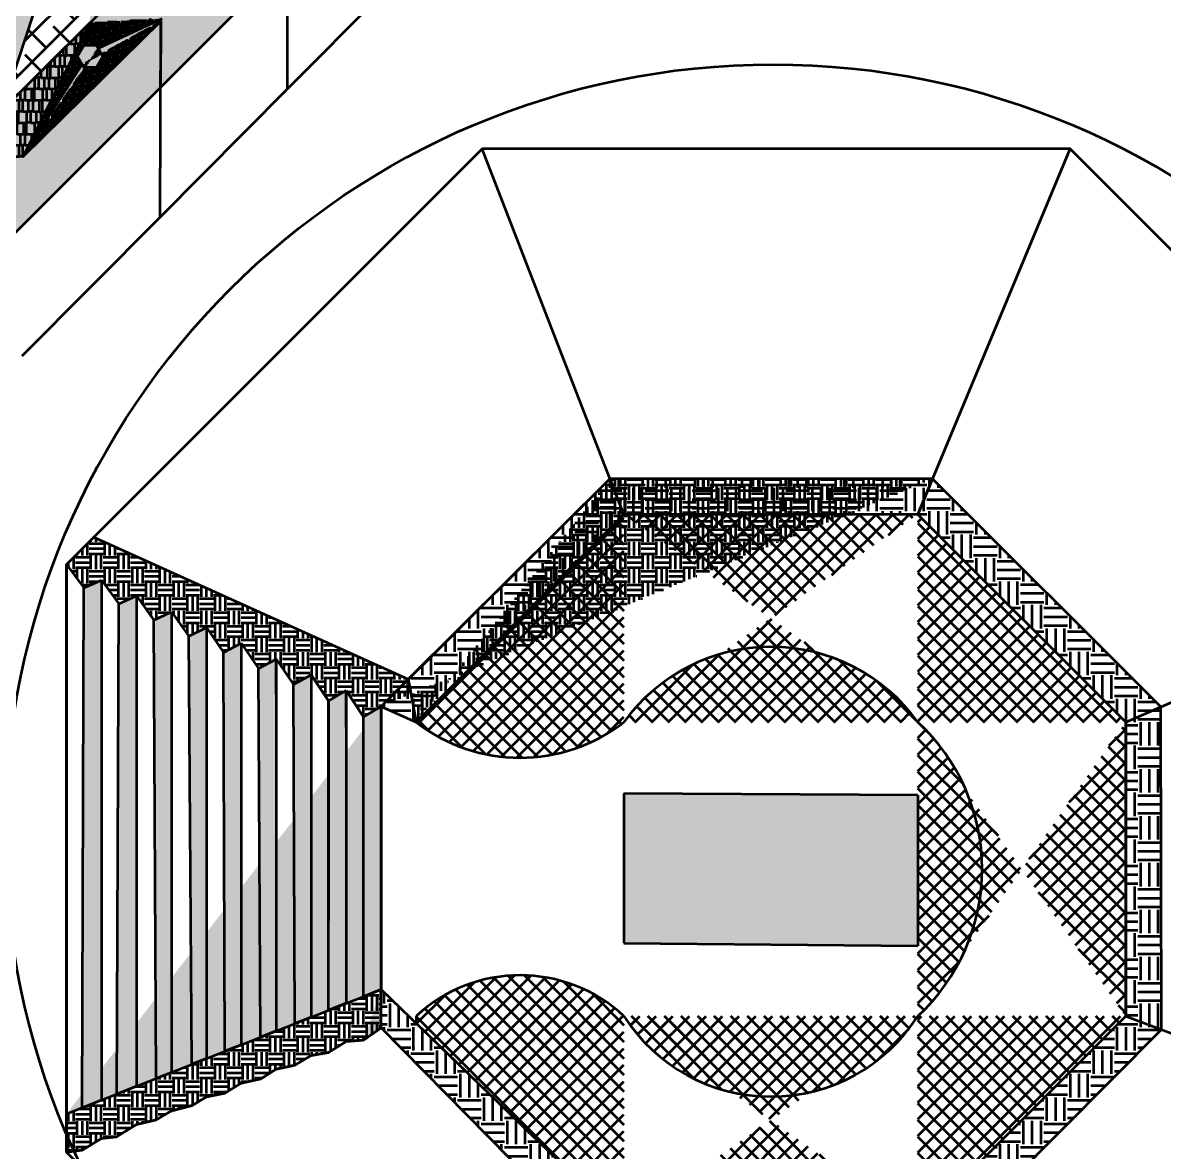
# Model space of a CAD drawing. Header units: metres. Extents: x -621399 to 40000, y -108608 to 546365.
# Drawn here: x -209248 to -104185, y 32232 to 136217 of the extents above; entities that cross this region are included whole.
import ezdxf

# ---------------------------------------------------------------- set-up
doc = ezdxf.new("R2010")
doc.units = ezdxf.units.M
doc.layers.get('0').update_dxf_attribs({"lineweight": 53})
pattern_1 = [(0, (-149795.1309750834, 201628.908200252), (0, 6.985), [5.08, -1.905]), (90, (-149795.1309750834, 201628.908200252), (-6.985, 4.277078946022131e-16), [5.08, -1.905])]
pattern_2 = [(0, (-149795.1309750834, 201628.908200252), (2202.18, 1036.32), [518.16, -431.8, 604.52, -259.08, 777.24, -345.44]), (0, (-149276.9709750834, 201672.088200252), (2202.18, 1036.32), [431.8, -1640.84, 345.44, -518.16]), (0, (-148240.6509750834, 201564.138200252), (2202.18, 1036.32), [259.08, -2677.16]), (90, (-149795.1309750834, 201628.908200252), (-734.06, 1036.32), [993.1400000000001, -3152.14]), (90, (-149276.9709750834, 201628.908200252), (-734.06, 1036.32), [971.55, -3173.73]), (90, (-148845.1709750835, 201628.908200252), (-734.06, 1036.32), [906.78, -3238.5]), (90, (-148240.6509750834, 201564.138200252), (-734.06, 1036.32), [993.1400000000001, -3152.14]), (90, (-147981.5709750835, 201564.138200252), (-734.06, 1036.32), [993.1400000000001, -3152.14]), (90, (-147204.3309750835, 201628.908200252), (-734.06, 1036.32), [949.9599999999999, -3195.32])]
pattern_3 = [(0, (-149795.1309750834, 201628.908200252), (1270, 1270), [1270, -1270]), (0, (-149795.1309750834, 202105.158200252), (1270, 1270), [1270, -1270]), (0, (-149795.1309750834, 202581.408200252), (1270, 1270), [1270, -1270]), (90, (-149636.3809750834, 202740.158200252), (-1270, 1270), [1270, -1270]), (90, (-149160.1309750834, 202740.158200252), (-1270, 1270), [1270, -1270]), (90, (-148683.8809750834, 202740.158200252), (-1270, 1270), [1270, -1270])]
pattern_4 = [(0, (-149795.1309750834, 201628.908200252), (2159, 2159), [2159, -2159]), (0, (-149795.1309750834, 202438.533200252), (2159, 2159), [2159, -2159]), (0, (-149795.1309750834, 203248.158200252), (2159, 2159), [2159, -2159]), (90, (-149525.2559750834, 203518.033200252), (-2159, 2159), [2159, -2159]), (90, (-148715.6309750834, 203518.033200252), (-2159, 2159), [2159, -2159]), (90, (-147906.0059750834, 203518.033200252), (-2159, 2159), [2159, -2159])]
pattern_5 = [(45, (-149795.1309750834, 201628.908200252), (-763.321770290878, 763.321770290878), []), (135, (-149795.1309750834, 201628.908200252), (-763.321770290878, -763.3217702908779), [])]

msp = doc.modelspace()

# ---------------------------------------------------------------- hatches: boundary and pattern name
at = {"true_color": 0xcd2027}
h = msp.add_hatch(dxfattribs=at)
h.set_pattern_fill('ESCHER', color=242, scale=16)
h.set_pattern_definition([(59.99999999999999, (-149795.1309750834, 201628.908200252), (-487.6799998094787, -1.099974440421647e-07), [447.04, -40.64]), (180, (-149795.1309750834, 201628.908200252), (243.8399999999999, -422.3432686976001), [447.04, -40.64]), (300.0000000000001, (-149795.1309750834, 201628.908200252), (487.6799998094787, -1.099974440421647e-07), [447.04, -40.64]), (59.99999999999999, (-149754.4909750834, 201628.908200252), (-487.6799998094787, -1.099974440421647e-07), [81.28, -406.4]), (300.0000000000001, (-149754.4909750834, 201628.908200252), (487.6799998094787, -1.099974440421647e-07), [81.28, -406.4]), (59.99999999999999, (-149815.4509750835, 201664.103472508), (-487.6799998094787, -1.099974440421647e-07), [81.28, -406.4]), (180, (-149815.4509750835, 201664.103472508), (243.8399999999999, -422.3432686976001), [81.28, -406.4]), (300.0000000000001, (-149815.4509750835, 201593.7129279959), (487.6799998094787, -1.099974440421647e-07), [81.28, -406.4]), (180, (-149815.4509750835, 201593.7129279959), (243.8399999999999, -422.3432686976001), [81.28, -406.4]), (59.99999999999999, (-149957.6909750834, 201628.908200252), (-487.6799998094787, -1.099974440421647e-07), [81.28, -406.4]), (300.0000000000001, (-149957.6909750834, 201628.908200252), (487.6799998094787, -1.099974440421647e-07), [81.28, -406.4]), (59.99999999999999, (-149713.8509750834, 201488.1271108215), (-487.6799998094787, -1.099974440421647e-07), [81.28, -406.4]), (180, (-149713.8509750834, 201488.1271108215), (243.8399999999999, -422.3432686976001), [81.28, -406.4]), (300.0000000000001, (-149713.8509750834, 201769.6892896824), (487.6799998094787, -1.099974440421647e-07), [81.28, -406.4]), (180, (-149713.8509750834, 201769.6892896824), (243.8399999999999, -422.3432686976001), [81.28, -406.4]), (0, (-149713.8509750834, 201699.2987451704), (-243.84, 422.3432686976), [284.48, -203.2]), (0, (-149713.8509750834, 201558.5176553336), (-243.84, 422.3432686976), [284.48, -203.2]), (120, (-149774.8109750834, 201734.4940174264), (-487.6799998094787, 1.099976145724213e-07), [284.48, -203.2]), (120, (-149896.7309750835, 201664.103472508), (-487.6799998094787, 1.099976145724213e-07), [284.48, -203.2]), (240, (-149896.7309750835, 201593.7129279959), (243.8399998094785, -422.3432688075977), [284.48, -203.2]), (240, (-149774.8109750834, 201523.3223830776), (243.8399998094785, -422.3432688075977), [284.48, -203.2])])
edge = h.paths.add_edge_path()
edge.add_arc((-289984.5920366148, 111868.1194779214), 35355.33905957503, 135.000000000268, 314.9999999981158)
edge.add_arc((-280840.4578153, 146012.2537069368), 35590.17544303458, 127.7915338788879, 195.2180326389369)
edge.add_line((-277657.9852758345, 199145.4455596031), (-202682.6256154232, 274170.0859016647))
edge.add_line((-277657.9852758345, 199145.4455596031), (-290182.6256148047, 186612.5728784858))
edge.add_line((-302649.7718288929, 174137.2321126615), (-277657.9852758345, 199145.4455596031))
edge.add_arc((-179056.4000095669, 222796.3115058554), 56546.11597669932, 335.3028265882657, 474.6971734066958)
edge.add_arc((-252682.6256071787, 111670.0859010466), 27950.84971330913, 243.4349488187652, 333.4349488112072)
edge.add_line((-140182.6256148047, 186670.0858967183), (-227682.6256145987, 99170.0858983671))
edge.add_line((-227682.6256145985, 99170.08589836727), (-127682.6256158352, 199170.0858954816))
edge.add_line((-390182.6256148046, 111670.0858985734), (-390012.0672068622, 211795.8156342785))
edge.add_line((-290182.6256148047, 211670.0858985733), (-390182.6256148047, 111670.0858985733))
h = msp.add_hatch(dxfattribs=at)
h.set_pattern_fill('AR-PARQ1', color=242, scale=16)
h.set_pattern_definition([(90, (-149795.1309750834, 201628.908200252), (-4876.8, 4876.8), [4876.8, -4876.8]), (90, (-148982.3309750835, 201628.908200252), (-4876.8, 4876.8), [4876.8, -4876.8]), (90, (-148169.5309750834, 201628.908200252), (-4876.8, 4876.8), [4876.8, -4876.8]), (90, (-147356.7309750835, 201628.908200252), (-4876.8, 4876.8), [4876.8, -4876.8]), (90, (-146543.9309750834, 201628.908200252), (-4876.8, 4876.8), [4876.8, -4876.8]), (90, (-145731.1309750834, 201628.908200252), (-4876.8, 4876.8), [4876.8, -4876.8]), (90, (-144918.3309750835, 201628.908200252), (-4876.8, 4876.8), [4876.8, -4876.8]), (0, (-149795.1309750834, 206505.7082002519), (4876.8, -4876.8), [4876.8, -4876.8]), (0, (-149795.1309750834, 207318.508200252), (4876.8, -4876.8), [4876.8, -4876.8]), (0, (-149795.1309750834, 208131.308200252), (4876.8, -4876.8), [4876.8, -4876.8]), (0, (-149795.1309750834, 208944.108200252), (4876.8, -4876.8), [4876.8, -4876.8]), (0, (-149795.1309750834, 209756.908200252), (4876.8, -4876.8), [4876.8, -4876.8]), (0, (-149795.1309750834, 210569.7082002519), (4876.8, -4876.8), [4876.8, -4876.8]), (0, (-149795.1309750834, 211382.508200252), (4876.8, -4876.8), [4876.8, -4876.8])])
edge = h.paths.add_edge_path()
edge.add_arc((-281757.1021736864, 120062.8266699576), 35462.04927524568, 131.0666680775757, 319.9054403995145)
edge.add_arc((-292022.1145643913, 153864.266298041), 14823.25911569413, 107.6060844122581, 208.4645223084819)
edge.add_line((-290182.6256148047, 174305.4265569668), (-208934.6796542037, 255413.9237877969))
edge.add_line((-290182.6256148046, 174305.4265569668), (-296505.7222214267, 167993.1825051951))
edge.add_arc((-175706.6794760887, 227205.0142054898), 45669.5751719771, 321.064092483051, 476.9712782695684)
edge.add_line((-208934.6796542037, 255413.9237877969), (-196419.831740175, 267907.2920247181))
at = {"true_color": 0x991b1e}
h = msp.add_hatch(dxfattribs=at)
h.set_pattern_fill('ANSI38', color=244)
h.set_pattern_definition([(45, (-149795.1309750834, 201628.908200252), (-2.245064030267288, 2.245064030267288), []), (135, (-149795.1309750834, 201628.908200252), (-6.735192090801864, 2.245064030267289), [7.9375, -4.7625])])
edge = h.paths.add_edge_path()
edge.add_line((-227785.3374012882, 124067.3741121937), (-227682.6256133619, 149170.0858971305))
edge.add_line((-227732.5821130437, 136960.7412969221), (-140182.6256148047, 223844.1280807777))
edge.add_line((-227783.0625480755, 124623.3471480679), (-227734.6828471656, 111788.7342988996))
edge.add_line((-227734.6828471656, 111788.7342988996), (-140182.6256148047, 198503.939423359))
edge.add_line((-203049.8852031656, 136237.5863170112), (-203064.2271591067, 161441.2814423356))
at = {"true_color": 0xf4ee51}
h = msp.add_hatch(dxfattribs=at)
h.set_pattern_fill('ANGLE', color=41)
h.set_pattern_definition(pattern_1)
h.paths.add_polyline_path([(-215156.6935374938, 144933.9260346951), (-222800.74371326, 139380.1984957941), (-219880.9763578269, 130394.0785735961), (-210432.4107171607, 130394.0785735961), (-207512.6433617276, 139380.1984957941)])
h.paths.add_polyline_path([(-195627.3236785439, 146640.5507347989), (-194885.9650742689, 149211.6796517764), (-195970.7412458455, 151657.814796332), (-198374.0733666488, 152834.3823485642), (-200971.4156272936, 152190.8532746918), (-202547.4427177804, 150028.3419804086), (-202364.7140468803, 147358.7115339458), (-200508.7303905105, 145431.1116908407), (-197847.9271284471, 145147.4878405682)])
h.paths.add_polyline_path([(-190722.5546379502, 169343.3041139338), (-198366.6048137164, 163789.5765750328), (-195446.8374582833, 154803.4566528347), (-185998.2718176171, 154803.4566528347), (-183078.5044621841, 163789.5765750328)])
h.paths.add_polyline_path([(-207027.4551847093, 147167.399163303), (-206313.9605499269, 149590.3532021178), (-207763.4456695777, 151658.8729037361), (-210284.4186844565, 151815.3207427271), (-211978.5354958817, 149941.8883053762), (-211570.0915911651, 147449.308428066), (-209366.6535612955, 146214.5445977744)])
edge = h.paths.add_edge_path()
edge.add_arc((-182541.452631551, 175449.6799204818), 4492.2207, 0, 360)
h.paths.add_polyline_path([(-168296.4425133753, 191672.7270659385), (-175940.4926891415, 186118.9995270376), (-173020.7253337084, 177132.8796048395), (-163572.1596930422, 177132.8796048395), (-160652.3923376091, 186118.9995270376)])
edge = h.paths.add_edge_path()
edge.add_arc((-154470.8173118064, 190823.0468592645), 3000, 0, 360)
h.paths.add_polyline_path([(-149795.1309750834, 209666.338200252), (-157439.1811508496, 204112.610661351), (-154519.4137954165, 195126.4907391529), (-145070.8481547504, 195126.4907391529), (-142151.0807993173, 204112.610661351)])
edge = h.paths.add_edge_path()
edge.add_arc((-144990.1497894656, 212733.5796214385), 3000, 0, 360)
h.paths.add_polyline_path([(-221747.2476983359, 120338.8977249963), (-217599.3760180328, 124056.8915528521), (-221317.3698458885, 128204.7632331552), (-225465.2415261917, 124486.7694052995)])
edge = h.paths.add_edge_path()
edge.add_arc((-237262.943048593, 104721.6463400402), 1000, 0, 360)
edge = h.paths.add_edge_path()
edge.add_arc((-239689.0406762742, 102030.1295792507), 1000, 0, 360)
edge = h.paths.add_edge_path()
edge.add_arc((-244046.6245087153, 103078.4781900928), 1000, 0, 360)
edge = h.paths.add_edge_path()
edge.add_arc((-242421.3380225521, 107712.9516545276), 1000, 0, 360)
edge = h.paths.add_edge_path()
edge.add_arc((-237362.2636063174, 108849.7238900862), 1000, 0, 360)
edge = h.paths.add_edge_path()
edge.add_arc((-239224.9155008282, 110712.3757845968), 1000, 0, 360)
edge = h.paths.add_edge_path()
edge.add_arc((-240953.6019219349, 106144.3631779043), 500, 0, 360)
edge = h.paths.add_edge_path()
edge.add_arc((-235375.5094417802, 108574.2836098344), 500, 0, 360)
edge = h.paths.add_edge_path()
edge.add_arc((-237471.0575423747, 113371.5451052429), 1000, 0, 360)
h = msp.add_hatch()
h.set_pattern_fill('ANGLE', color=4)
h.set_pattern_definition([(0, (-390182.6256148047, 11670.08589857328), (0, 6.985), [5.08, -1.905]), (90, (-390182.6256148047, 11670.08589857328), (-6.985, 4.277078946022131e-16), [5.08, -1.905])])
edge = h.paths.add_edge_path()
edge.add_line((-140182.6256152683, 211670.0858984187), (-127682.6256149262, 199170.0858974583))
edge.add_line((-227785.3374012887, 124067.3741120894), (-165182.625623255, 186670.0858897108))
edge.add_line((-165182.6256231594, 186670.0858904394), (-140182.6256152683, 211670.0858984187))
edge.add_line((-227682.6256145985, 99170.08589836727), (-127682.6256158352, 199170.0858954816))
at = {"true_color": 0xcd2027}
h = msp.add_hatch(color=242, dxfattribs=at)
h.dxf.hatch_style = 1
h.paths.add_polyline_path([(-216044.629421732, 121815.4423170524), (-216621.9796909217, 120815.4423170524), (-216044.629421732, 119815.4423170524), (-214889.9288833528, 119815.4423170524), (-214312.5786141632, 120815.4423170524), (-214889.9288833528, 121815.4423170524)])
h.paths.add_polyline_path([(-203625.4696026784, 134134.352619438), (-204202.819871868, 133134.352619438), (-203625.4696026784, 132134.352619438), (-202470.7690642991, 132134.352619438), (-201893.4187951095, 133134.352619438), (-202470.7690642991, 134134.352619438)])
h.paths.add_polyline_path([(-190937.0476473877, 146723.8244735945), (-191514.3979165773, 145723.8244735945), (-190937.0476473877, 144723.8244735945), (-189782.3471090085, 144723.8244735945), (-189204.9968398188, 145723.8244735945), (-189782.3471090085, 146723.8244735945)])
h.paths.add_polyline_path([(-179938.9755317405, 157416.1031957949), (-180438.9755317405, 156550.0777920105), (-179938.9755317405, 155684.052388226), (-178938.9755317405, 155684.052388226), (-178438.9755317405, 156550.0777920105), (-178938.9755317405, 157416.1031957949)])
h.paths.add_polyline_path([(-169070.9009301468, 168152.5669682173), (-169570.9009301468, 167286.5415644328), (-169070.9009301468, 166420.5161606484), (-168070.9009301468, 166420.5161606484), (-167570.9009301468, 167286.5415644328), (-168070.9009301468, 168152.5669682173)])
h.paths.add_polyline_path([(-159892.9491277233, 177219.3750868613), (-160392.9491277233, 176353.3496830769), (-159892.9491277233, 175487.3242792925), (-158892.9491277233, 175487.3242792925), (-158392.9491277233, 176353.3496830769), (-158892.9491277233, 177219.3750868613)])
h.paths.add_polyline_path([(-150170.8907732157, 186823.7007050569), (-150670.8907732157, 185957.6753012725), (-150170.8907732157, 185091.649897488), (-149170.8907732157, 185091.649897488), (-148670.8907732157, 185957.6753012725), (-149170.8907732157, 186823.7007050569)])
h.paths.add_polyline_path([(-140682.6256148047, 196197.0643293257), (-141182.6256148047, 195331.0389255412), (-140682.6256148047, 194465.0135217568), (-139682.6256148047, 194465.0135217568), (-139182.6256148047, 195331.0389255412), (-139682.6256148047, 196197.0643293257)])
edge = h.paths.add_edge_path()
edge.add_line((-154517.4547240382, 178362.4583659471), (-150307.687982802, 185328.5896148252))
at = {"true_color": 0xadddf7}
h = msp.add_hatch(dxfattribs=at)
h.set_pattern_fill('ANSI38', color=141, scale=580)
h.set_pattern_definition([(45, (-149795.1309750834, 201628.908200252), (-1302.137137555027, 1302.137137555027), []), (135, (-149795.1309750834, 201628.908200252), (-3906.411412665081, 1302.137137555027), [4603.75, -2762.25])])
h.paths.add_polyline_path([(-215156.6935374938, 144933.9260346951), (-222800.74371326, 139380.1984957941), (-219880.9763578269, 130394.0785735961), (-210432.4107171607, 130394.0785735961), (-207512.6433617276, 139380.1984957941)], flags=16)
h.paths.add_polyline_path([(-221747.2476983359, 120338.8977249963), (-217599.3760180328, 124056.8915528521), (-221317.3698458885, 128204.7632331552), (-225465.2415261917, 124486.7694052995)], flags=16)
h.paths.add_polyline_path([(-207027.4551847093, 147167.399163303), (-206313.9605499269, 149590.3532021178), (-207763.4456695777, 151658.8729037361), (-210284.4186844565, 151815.3207427271), (-211978.5354958817, 149941.8883053762), (-211570.0915911651, 147449.308428066), (-209366.6535612955, 146214.5445977744)], flags=16)
h.paths.add_polyline_path([(-227732.5821130437, 136960.7412969221), (-203064.2271591067, 161441.2814423356), (-203049.8852031656, 136237.5863170112), (-227734.6828471656, 111788.7342988994)])
h = msp.add_hatch()
h.set_pattern_fill('HOUND', color=8, scale=63)
h.set_pattern_definition([(0, (-149795.1309750834, 201628.908200252), (400.05, 100.0125), [1600.2, -800.0999999999999]), (90, (-149795.1309750834, 201628.908200252), (-100.0125, -400.05), [1600.2, -800.0999999999999])])
h.paths.add_polyline_path([(-203625.4696026784, 134134.352619438), (-204202.819871868, 133134.352619438), (-203625.4696026784, 132134.352619438), (-202470.7690642991, 132134.352619438), (-201893.4187951095, 133134.352619438), (-202470.7690642991, 134134.352619438)], flags=17)
edge = h.paths.add_edge_path()
edge.add_line((-196451.0107196411, 136583.0342724791), (-203049.8852031656, 136237.5863170112))
edge.add_line((-203049.8852031656, 136237.5863170112), (-209247.868123674, 123870.438519238))
edge.add_line((-196451.0107196411, 136583.0342724791), (-202313.9729542464, 133862.7737903976))
edge.add_line((-209247.8681236739, 123870.4385192379), (-203782.3394809244, 132406.0592187373))
edge.add_line((-196554.5771573205, 136375.1406000612), (-209247.8681236738, 123870.4385192381))
at = {"true_color": 0xcd2027}
h = msp.add_hatch(dxfattribs=at)
h.set_pattern_fill('AR-RSHKE', color=242, scale=3.4)
h.set_pattern_definition(pattern_2)
edge = h.paths.add_edge_path()
edge.add_line((-221511.1689975386, 111687.8860622043), (-227734.6828471657, 111788.7342989178))
edge.add_line((-203049.8852031656, 136237.5863170112), (-227734.6828471656, 111788.7342988994))
edge.add_line((-215475.0406995395, 123931.1946498018), (-221511.1689975386, 111687.8860622043))
h = msp.add_hatch(dxfattribs=at)
h.set_pattern_fill('AR-RSHKE', color=242, scale=3.4)
h.set_pattern_definition(pattern_2)
edge = h.paths.add_edge_path()
edge.add_line((-215475.0406995395, 123931.1946498018), (-209247.868123674, 123870.4385192379))
edge.add_line((-203049.8852031656, 136237.5863170112), (-209247.868123674, 123870.438519238))
edge.add_line((-203049.8852031656, 136237.5863170112), (-227734.6828471656, 111788.7342988994))
at = {"true_color": 0x636466}
h = msp.add_hatch(dxfattribs=at)
h.set_pattern_fill('EARTH', color=251, scale=200)
h.set_pattern_definition(pattern_3)
edge = h.paths.add_edge_path()
edge.add_line((-125496.251578634, 94219.6478539377), (-155188.7752293886, 94252.48761592034))
edge.add_line((-173762.6840752494, 75769.20590968357), (-173047.4440040224, 71826.4876507514))
edge.add_line((-155188.7752293886, 94252.48761592034), (-176265.0829546742, 73279.01691319315))
h = msp.add_hatch(dxfattribs=at)
h.set_pattern_fill('EARTH', color=251, scale=340)
h.set_pattern_definition(pattern_4)
h.paths.add_polyline_path([(-153913.2723908159, 90960.65926395787), (-155188.7752293886, 94252.48761592034), (-173762.6840752494, 75769.20590968357), (-173047.4440040225, 71826.48765075143)])
h = msp.add_hatch(dxfattribs=at)
h.set_pattern_fill('EARTH', color=251, scale=340)
h.set_pattern_definition(pattern_4)
h.paths.add_polyline_path([(-125496.251578634, 94219.6478539377), (-126853.4673906448, 90960.65926395787), (-153913.2723908159, 90960.65926395787), (-155188.7752293886, 94252.48761592034)])
h = msp.add_hatch(dxfattribs=at)
h.set_pattern_fill('EARTH', color=251, scale=340)
h.set_pattern_definition(pattern_4)
h.paths.add_polyline_path([(-107719.2957774383, 71826.48765075131), (-104485.749405221, 73243.2513038392), (-125496.251578634, 94219.6478539377), (-126853.4673906448, 90960.65926395787)])
h = msp.add_hatch(dxfattribs=at)
h.set_pattern_fill('ANSI37', color=251, scale=340)
h.set_pattern_definition(pattern_5)
edge = h.paths.add_edge_path()
edge.add_line((-153913.2723908159, 90960.65926395787), (-173047.4440040223, 71826.48765075144))
edge.add_arc((-163480.3581974191, 84130.76797037729), 15586.03365243524, 232.1334603927731, 307.8665396072264)
h = msp.add_hatch(dxfattribs=at)
h.set_pattern_fill('ANSI37', color=251, scale=340)
h.set_pattern_definition(pattern_5)
edge = h.paths.add_edge_path()
edge.add_line((-153913.2723908159, 90960.65926395787), (-173047.4440040223, 71826.48765075144))
edge.add_arc((-140383.3698907304, 62085.69292960206), 16671.57291503682, 35.75183709836951, 144.2481629016305)
h = msp.add_hatch(dxfattribs=at)
h.set_pattern_fill('ANSI37', color=251, scale=340)
h.set_pattern_definition(pattern_5)
edge = h.paths.add_edge_path()
edge.add_line((-107719.2957774383, 71826.48765075131), (-126853.4673906448, 90960.65926395787))
edge.add_arc((-140383.3698907304, 62085.69292960206), 16671.57291503682, 35.75183709836951, 144.2481629016305)
h = msp.add_hatch(dxfattribs=at)
h.set_pattern_fill('ANSI37', color=251, scale=340)
h.set_pattern_definition(pattern_5)
edge = h.paths.add_edge_path()
edge.add_line((-126853.4673906448, 90960.65926395787), (-153913.2723908159, 90960.65926395787))
edge.add_arc((-140383.3698907304, 62085.69292960206), 16671.57291503682, 35.75183709836951, 144.2481629016305)
h = msp.add_hatch(dxfattribs=at)
h.set_pattern_fill('ANSI37', color=251, scale=340)
h.set_pattern_definition(pattern_5)
edge = h.paths.add_edge_path()
edge.add_line((-107719.2957774383, 71826.48765075131), (-126853.4673906448, 90960.65926395787))
edge.add_arc((-139385.0832446187, 58296.5851506589), 18441.79106196577, 312.8063572296992, 407.1936427703259)
h = msp.add_hatch(dxfattribs=at)
h.set_pattern_fill('EARTH', color=251, scale=200)
h.set_pattern_definition(pattern_3)
h.paths.add_polyline_path([(-173762.6840752494, 75769.20590968357), (-176265.0829546742, 73279.01691319316), (-177888.8695390667, 72318.31066650662), (-179482.7218867635, 74731.54616725525), (-181106.7922342558, 73802.48758966141), (-182700.3608188529, 76184.07542131758), (-184324.725897156, 75286.66957136749), (-185917.9997509421, 77636.60467537971), (-187555.5658512302, 76763.98565293885), (-189135.6386830313, 79089.13392944184), (-190771.1666501715, 78249.64098959486), (-192353.2776151205, 80541.66318350405), (-193978.5994421784, 79739.24898106571), (-195570.9165472095, 81994.1924375655), (-197202.091877016, 81220.84312963238), (-198788.5554792984, 83446.72169162803), (-200417.4035240965, 82706.38491387527), (-202006.1944113882, 84899.25094569051), (-203634.3828132735, 84191.11021488602), (-205223.8333434772, 86351.78019975258), (-202724.0662653983, 88844.61110965074)])
h = msp.add_hatch(dxfattribs=at)
h.set_pattern_fill('ANGLE', color=251)
h.set_pattern_definition(pattern_1)
h.paths.add_polyline_path([(-203634.3828132735, 84191.11021488601), (-202006.1944113882, 84899.25094569051), (-202006.194410823, 37034.7636999466), (-203788.1142059416, 36330.17280552938)])
h = msp.add_hatch(dxfattribs=at)
h.set_pattern_fill('ANGLE', color=251)
h.set_pattern_definition(pattern_1)
h.paths.add_polyline_path([(-200417.4035240965, 82706.38491387527), (-198788.5554792984, 83446.72169162803), (-198788.5554781759, 38307.05390047978), (-200608.4019718283, 37587.46636787747)])
h = msp.add_hatch(dxfattribs=at)
h.set_pattern_fill('ANGLE', color=251)
h.set_pattern_definition(pattern_1)
h.paths.add_polyline_path([(-197202.091877016, 81220.84312963238), (-195570.9165472095, 81994.1924375655), (-195570.9165455372, 39579.3441010096), (-196986.403729047, 39019.64473440658)])
h = msp.add_hatch(dxfattribs=at)
h.set_pattern_fill('ANGLE', color=251)
h.set_pattern_definition(pattern_1)
h.paths.add_polyline_path([(-193978.5994421784, 79739.2489810657), (-192353.2776151205, 80541.66318350405), (-192353.2776129086, 40851.63430153547), (-193694.3584005864, 40321.35605092949)])
h = msp.add_hatch(dxfattribs=at)
h.set_pattern_fill('ANGLE', color=251)
h.set_pattern_definition(pattern_1)
h.paths.add_polyline_path([(-190771.1666501715, 78249.64098959486), (-189135.6386830313, 79089.13392944184), (-189135.6386802919, 42123.92450205662), (-190661.3872754944, 41520.62654762875)])
h = msp.add_hatch(dxfattribs=at)
h.set_pattern_fill('ANGLE', color=251)
h.set_pattern_definition(pattern_1)
h.paths.add_polyline_path([(-187555.5658512302, 76763.98565293883), (-185917.9997509421, 77636.60467537971), (-185917.9997476895, 43396.21470257209), (-187374.2049060327, 42820.41499610789)])
h = msp.add_hatch(dxfattribs=at)
h.set_pattern_fill('ANGLE', color=251)
h.set_pattern_definition(pattern_1)
h.paths.add_polyline_path([(-184324.725897156, 75286.66957136749), (-182700.3608188529, 76184.07542131758), (-182700.3608151047, 44668.50490308061), (-184210.6640399956, 44071.31421976129)])
h = msp.add_hatch(dxfattribs=at)
h.set_pattern_fill('EARTH', color=251, scale=340)
h.set_pattern_definition(pattern_4)
h.paths.add_polyline_path([(-173762.6840752494, 75769.20590968357), (-176265.0829546745, 73279.016913193), (-173047.4440040225, 71826.48765075143)])
h = msp.add_hatch(dxfattribs=at)
h.set_pattern_fill('ANGLE', color=251)
h.set_pattern_definition(pattern_1)
h.paths.add_polyline_path([(-181107.0836798629, 45298.50439287236), (-181106.7922342558, 73802.48758966141), (-179482.7218867635, 74731.54616725535), (-179482.7218825412, 45940.79510358072)])
h = msp.add_hatch(dxfattribs=at)
h.set_pattern_fill('ANGLE', color=251)
h.set_pattern_definition(pattern_1)
edge = h.paths.add_edge_path()
edge.add_line((-176265.0829493729, 43682.78200406992), (-176265.0829546742, 73279.01691319306))
edge.add_line((-177888.8695390667, 72318.31066650662), (-177877.4979371614, 43139.6204880052))
edge.add_line((-177888.8695390667, 72318.31066650663), (-176265.0829546744, 73279.01691319293))
edge.add_line((-177877.270196499, 42555.25477747447), (-176265.0829493729, 43682.78200406992))
edge.add_line((-205223.8333434773, 35762.47349941061), (-176265.0829500053, 47213.08530406991))
h = msp.add_hatch(dxfattribs=at)
h.set_pattern_fill('ANGLE', color=251)
h.set_pattern_definition(pattern_1)
h.paths.add_polyline_path([(-176265.0829546745, 73279.01691319289), (-176265.0829500053, 47213.08530406991), (-177878.8367787625, 46574.98910204778), (-177888.8695390667, 72318.31066650662)])
h = msp.add_hatch(dxfattribs=at)
h.set_pattern_fill('EARTH', color=251, scale=340)
h.set_pattern_definition(pattern_4)
h.paths.add_polyline_path([(-107719.2957774383, 71826.48765075131), (-107719.2957774383, 44766.68265058033), (-104417.1419303631, 43518.1549735794), (-104485.749405221, 73243.2513038392)])
h = msp.add_hatch(dxfattribs=at)
h.set_pattern_fill('ANSI37', color=251, scale=340)
h.set_pattern_definition(pattern_5)
edge = h.paths.add_edge_path()
edge.add_line((-126853.4673906449, 25632.51103737377), (-107719.2957774383, 44766.68265058033))
edge.add_arc((-139385.0832446187, 58296.5851506589), 18441.79106196577, 312.8063572296992, 407.1936427703259)
h = msp.add_hatch(dxfattribs=at)
h.set_pattern_fill('ANSI37', color=251, scale=340)
h.set_pattern_definition(pattern_5)
edge = h.paths.add_edge_path()
edge.add_line((-107719.2957774383, 44766.68265058033), (-107719.2957774383, 71826.48765075131))
edge.add_arc((-139385.0832446187, 58296.5851506589), 18441.79106196577, 312.8063572296992, 407.1936427703259)
h = msp.add_hatch(color=256)
h.dxf.hatch_style = 1
h.set_gradient(color1=(0, 0, 255), color2=(255, 255, 0), name='SPHERICAL')
h.paths.add_polyline_path([(-126853.4673906561, 65100.66037224763), (-153913.2723908159, 65262.98098513274), (-153913.2723908159, 51470.48149970596), (-126853.4673906485, 51245.78572038564)])
h = msp.add_hatch(dxfattribs=at)
h.set_pattern_fill('ANSI37', color=251, scale=340)
h.set_pattern_definition(pattern_5)
edge = h.paths.add_edge_path()
edge.add_line((-173047.4440040224, 44106.46912846665), (-153913.2723908159, 25632.5110373738))
edge.add_line((-173047.4440040224, 44766.68265058057), (-173047.4440040224, 44106.46912846665))
edge.add_arc((-163480.3581974267, 34444.86395568518), 14073.70143214127, 47.17318506982738, 132.8268149301223)
h = msp.add_hatch(dxfattribs=at)
h.set_pattern_fill('EARTH', color=251, scale=200)
h.set_pattern_definition(pattern_3)
h.paths.add_polyline_path([(-176265.0829493729, 43682.78200406992), (-176265.0829500053, 47213.08530406991), (-205223.8333434773, 35762.47349941061), (-205223.8333434773, 32232.17019941061), (-203800.6478770282, 32428.08594497442), (-202006.1944107814, 33504.46039993528), (-200625.0617128708, 33651.9919804121), (-198788.5554780881, 34776.75060045891), (-196966.9907221569, 35221.32682527529), (-195570.9165453981, 36049.04080098125), (-193667.0838543251, 36538.98479932797), (-192353.2776127118, 37321.33100150214), (-190649.9100627672, 37680.68199293272), (-189135.6386800302, 38593.62120202117), (-187353.7684348121, 38995.51871482868), (-185917.9997473541, 39865.91140253801), (-184196.6693163036, 40241.37243229023), (-182700.3608146847, 41138.20160305221), (-181107.123298693, 41423.70086047551), (-179482.7218820237, 42410.49180356311), (-177877.270196499, 42555.25477747447)])
h = msp.add_hatch(dxfattribs=at)
h.set_pattern_fill('EARTH', color=251, scale=340)
h.set_pattern_definition(pattern_4)
h.paths.add_polyline_path([(-176265.0829500053, 47213.08530406991), (-153913.2723908159, 25632.5110373738), (-155257.6260518381, 22368.19569965181), (-176265.0829493729, 43682.78200406992)])
h = msp.add_hatch(dxfattribs=at)
h.set_pattern_fill('ANSI37', color=251, scale=340)
h.set_pattern_definition(pattern_5)
edge = h.paths.add_edge_path()
edge.add_line((-173047.4440040224, 44106.46912846665), (-153913.2723908159, 25632.5110373738))
edge.add_arc((-140383.3698907304, 53385.14870073758), 16041.7024881974, 212.4968898853638, 327.5031101146361)
h = msp.add_hatch(dxfattribs=at)
h.set_pattern_fill('ANSI37', color=251, scale=340)
h.set_pattern_definition(pattern_5)
edge = h.paths.add_edge_path()
edge.add_line((-153913.2723908158, 25632.51103737371), (-126853.4673906449, 25632.51103737377))
edge.add_arc((-140383.3698907304, 53385.14870073758), 16041.7024881974, 212.4968898853638, 327.5031101146361)
h = msp.add_hatch(dxfattribs=at)
h.set_pattern_fill('ANSI37', color=251, scale=340)
h.set_pattern_definition(pattern_5)
edge = h.paths.add_edge_path()
edge.add_line((-126853.4673906449, 25632.51103737377), (-107719.2957774383, 44766.68265058033))
edge.add_arc((-140383.3698907304, 53385.14870073758), 16041.7024881974, 212.4968898853638, 327.5031101146361)
h = msp.add_hatch(dxfattribs=at)
h.set_pattern_fill('EARTH', color=251, scale=340)
h.set_pattern_definition(pattern_4)
h.paths.add_polyline_path([(-107719.2957774383, 44766.6826505803), (-126853.4673906449, 25632.51103737377), (-125424.5616787049, 22404.31187121684), (-104417.1419303631, 43518.1549735794)])

# ---------------------------------------------------------------- linework, layer by layer
for p, q in [((-227682.6256145985, 99170.08589836725), (-127682.6256158352, 199170.0858954816)), ((-227682.6256145984, 99170.0858983674), (-152682.6256181024, 174170.0858936267)), ((-184882.3746626412, 148088.632701182), (-184916.3572347551, 130104.6041434204)), ((-184916.3572347551, 130104.6041434204), (-173955.6653486544, 141145.8884496642)), ((-196451.0107196411, 136583.0342724791), (-209247.868123674, 123870.438519238)), ((-209247.868123674, 123870.4385192379), (-196451.0107196411, 136583.0342724791)), ((-196451.0107196411, 136583.0342724791), (-202313.9729542464, 133862.7737903976)), ((-203049.8852031656, 136237.5863170112), (-227734.6828471656, 111788.7342988994)), ((-196554.5771573205, 136375.1406000612), (-209247.8681236738, 123870.4385192381)), ((-203049.8852031656, 136237.5863170112), (-209247.868123674, 123870.438519238)), ((-196614.6860014841, 118320.2592166955), (-196554.5771573205, 136375.1406000612)), ((-196554.5771573205, 136375.1406000612), (-196574.8764870598, 130277.8350253931)), ((-209247.8681236739, 123870.4385192379), (-203782.3394809244, 132406.0592187373)), ((-196614.6860014841, 118320.2592166955), (-184916.3572347551, 130104.6041434204)), ((-153913.2723908159, 90960.65926395787), (-166955.4901170641, 124620.1234261657)), ((-126853.4673906448, 90960.65926395787), (-112835.8801167221, 124620.1234261657)), ((-209297.9633559182, 105543.7235143429), (-196614.6860014841, 118320.2592166955)), ((-155188.7752293886, 94252.48761592034), (-176265.0829546742, 73279.01691319315)), ((-155188.7752293886, 94252.48761592034), (-173762.6840752494, 75769.20590968359)), ((-153913.2723908159, 90960.65926395787), (-155188.7752293886, 94252.48761592034)), ((-125496.251578634, 94219.6478539377), (-155188.7752293886, 94252.48761592034)), ((-153913.2723908159, 90960.65926395787), (-155188.7752293886, 94252.48761592034)), ((-155188.7752293886, 94252.48761592034), (-125496.251578634, 94219.6478539377)), ((-126853.4673906448, 90960.65926395787), (-125496.251578634, 94219.6478539377)), ((-125496.251578634, 94219.6478539377), (-126853.4673906448, 90960.65926395787)), ((-104485.749405221, 73243.2513038392), (-125496.251578634, 94219.6478539377)), ((-104485.749405221, 73243.2513038392), (-125496.251578634, 94219.6478539377)), ((-173047.4440040225, 71826.48765075143), (-153913.2723908159, 90960.65926395787)), ((-153913.2723908159, 90960.65926395787), (-173047.4440040223, 71826.48765075144)), ((-126853.4673906448, 90960.65926395787), (-153913.2723908159, 90960.65926395787)), ((-126853.4673906448, 90960.65926395787), (-153913.2723908159, 90960.65926395787)), ((-126853.4673906448, 90960.65926395787), (-107719.2957774383, 71826.48765075131)), ((-107719.2957774383, 71826.48765075131), (-126853.4673906448, 90960.65926395787)), ((-205223.8333434772, 86351.78019975258), (-202724.0662653983, 88844.61110965074)), ((-202724.0662653983, 88844.61110965074), (-173762.6840752494, 75769.20590968359)), ((-205223.8333434773, 32232.17019941061), (-205223.8333434772, 86351.78019975258)), ((-205223.8333434773, 33927.67622389857), (-205223.8333434772, 86351.78019975258)), ((-205223.8333434772, 86351.78019975258), (-203634.3828132735, 84191.11021488601)), ((-205223.8333434772, 83499.81757410047), (-205223.8333434772, 86351.78019975258)), ((-205223.8333434772, 86351.78019975258), (-203634.3828132735, 84191.11021488602)), ((-107719.2957774383, 71826.48765075131), (-74567.53689030904, 86351.78019975252)), ((-203788.1142059416, 36330.17280552938), (-203634.3828132735, 84191.11021488601)), ((-203634.3828132735, 84191.11021488602), (-202006.194411388, 84899.25094569057)), ((-203634.3828132735, 84191.11021488601), (-202006.1944113882, 84899.25094569051)), ((-202006.1944113879, 84899.25094569038), (-200417.4035240965, 82706.38491387527)), ((-202006.194411388, 84899.25094569057), (-200417.4035240965, 82706.38491387527)), ((-202006.1944113882, 84899.25094569051), (-202006.194410823, 37034.7636999466)), ((-200417.4035240965, 82706.38491387527), (-198788.5554792986, 83446.72169162832)), ((-200417.4035240965, 82706.38491387527), (-198788.5554792984, 83446.72169162803)), ((-198788.5554792984, 83446.72169162807), (-197202.091877016, 81220.84312963238)), ((-198788.5554792986, 83446.72169162832), (-197202.091877016, 81220.84312963238)), ((-198788.5554792984, 83446.72169162803), (-198788.5554781759, 38307.05390047978)), ((-200608.4019718283, 37587.46636787747), (-200417.4035240965, 82706.38491387527)), ((-197202.091877016, 81220.84312963238), (-195570.9165472089, 81994.1924375658)), ((-197202.091877016, 81220.84312963238), (-195570.9165472095, 81994.1924375655)), ((-195570.9165472092, 81994.19243756622), (-193978.5994421784, 79739.2489810657)), ((-195570.9165472089, 81994.1924375658), (-193978.5994421784, 79739.24898106571)), ((-195570.9165472095, 81994.1924375655), (-195570.9165455372, 39579.3441010096)), ((-196986.403729047, 39019.64473440658), (-197202.091877016, 81220.84312963238)), ((-193978.5994421784, 79739.24898106571), (-192353.2776151205, 80541.66318350405)), ((-193978.5994421784, 79739.2489810657), (-192353.2776151205, 80541.66318350405)), ((-192353.2776151205, 80541.66318350405), (-190771.1666501715, 78249.64098959486)), ((-192353.2776151205, 80541.66318350405), (-190771.1666501715, 78249.64098959486)), ((-192353.2776151205, 80541.66318350405), (-192353.2776129086, 40851.63430153547)), ((-193694.3584005864, 40321.35605092949), (-193978.5994421784, 79739.2489810657)), ((-190771.1666501715, 78249.64098959486), (-189135.6386830313, 79089.13392944184)), ((-190771.1666501715, 78249.64098959486), (-189135.6386830313, 79089.13392944184)), ((-189135.6386830313, 79089.13392944184), (-187555.5658512302, 76763.98565293883)), ((-189135.6386830313, 79089.13392944184), (-187555.5658512302, 76763.98565293885)), ((-189135.6386830313, 79089.13392944184), (-189135.6386802919, 42123.92450205662)), ((-190661.3872754944, 41520.62654762875), (-190771.1666501715, 78249.64098959486)), ((-187555.5658512302, 76763.98565293885), (-185917.999750942, 77636.60467537964)), ((-187555.5658512302, 76763.98565293883), (-185917.9997509421, 77636.60467537971)), ((-187374.2049060327, 42820.41499610789), (-187555.5658512302, 76763.98565293883)), ((-185917.9997506352, 74406.44055402234), (-185917.999750942, 77636.60467537964)), ((-185917.999750942, 77636.60467537964), (-184324.725897156, 75286.66957136749)), ((-185917.999750942, 77636.60467537964), (-184324.725897156, 75286.66957136749)), ((-185917.9997509421, 77636.60467537971), (-185917.9997476895, 43396.21470257209)), ((-184324.725897156, 75286.66957136749), (-182700.3608188527, 76184.07542131733)), ((-184324.725897156, 75286.66957136749), (-182700.3608188526, 76184.07542131742)), ((-184324.725897156, 75286.66957136749), (-182700.3608188529, 76184.07542131758)), ((-182700.3608188528, 76184.07542131747), (-181106.7922342558, 73802.48758966141)), ((-182700.3608188527, 76184.07542131733), (-182700.3608184611, 72890.87771732673)), ((-182700.3608188529, 76184.07542131758), (-182700.3608151047, 44668.50490308061)), ((-181106.7922342558, 73802.48758966141), (-182700.3608188526, 76184.07542131742)), ((-176265.0829546745, 73279.0169131929), (-173762.6840752494, 75769.20590968359)), ((-173762.6840752494, 75769.20590968357), (-176265.0829546742, 73279.01691319316)), ((-173762.6840752494, 75769.20590968357), (-173047.4440040224, 71826.4876507514)), ((-173762.6840752494, 75769.20590968357), (-173047.4440040225, 71826.48765075143)), ((-184210.6640399956, 44071.31421976129), (-184324.725897156, 75286.66957136749)), ((-181106.7922342558, 73802.48758966141), (-179482.7218867635, 74731.54616725528)), ((-181106.7922342558, 73802.48758966141), (-179482.7218867635, 74731.54616725535)), ((-179482.7218867635, 74731.54616725525), (-181106.7922342558, 73802.48758966141)), ((-179482.7218867635, 74731.54616725528), (-179482.7218862713, 71375.31488062377)), ((-179482.7218862713, 71375.31488062377), (-179482.7218867635, 74731.54616725528)), ((-179482.7218867635, 74731.54616725528), (-177888.8695390667, 72318.31066650663)), ((-179482.7218867635, 74731.54616725535), (-179482.7218825412, 45940.79510358072)), ((-177888.8695390667, 72318.31066650662), (-179482.7218867635, 74731.54616725525)), ((-181107.0836798629, 45298.50439287236), (-181106.7922342558, 73802.4875896614)), ((-181106.7922342558, 73802.4875896614), (-181106.999027668, 53577.66414427664)), ((-177888.8695390667, 72318.31066650663), (-176265.0829546744, 73279.01691319293)), ((-177888.8695390667, 72318.31066650662), (-176265.0829546745, 73279.01691319289)), ((-176265.0829546742, 73279.01691319316), (-177888.8695390667, 72318.31066650662)), ((-176265.0829493729, 43682.78200406992), (-176265.0829546742, 73279.01691319306)), ((-176265.0829546744, 73279.01691319293), (-176265.0829540617, 69859.75204391152)), ((-176265.0829546745, 73279.01691319289), (-176265.0829500053, 47213.08530406991)), ((-176265.0829546745, 73279.016913193), (-173047.4440040224, 71826.48765075149)), ((-107719.2957774383, 71826.48765075131), (-104485.749405221, 73243.2513038392)), ((-107719.2957774383, 71826.48765075131), (-104485.749405221, 73243.2513038392)), ((-104417.1419303631, 43518.1549735794), (-104485.749405221, 73243.2513038392)), ((-104417.1419303631, 43518.1549735794), (-104485.749405221, 73243.2513038392)), ((-177878.8367787625, 46574.98910204778), (-177888.8695390667, 72318.31066650662)), ((-107719.2957774383, 71826.48765075131), (-107719.2957774383, 44766.68265058033)), ((-107719.2957774383, 71826.48765075131), (-107719.2957774383, 58245.08061300634)), ((-107719.2957774383, 71826.48765075131), (-107719.2957774383, 44766.68265058033)), ((-107719.2957774383, 44766.68265058033), (-107719.2957774383, 71826.48765075131)), ((-153913.2723908159, 65262.98098513274), (-153913.2723908159, 51470.48149970596)), ((-126853.4673906561, 65100.66037224763), (-153913.2723908159, 65262.98098513274)), ((-153913.2723908159, 65262.98098513274), (-153913.2723908159, 51470.48149970596)), ((-126853.4673906561, 65100.66037224763), (-126853.4673906485, 51245.78572038564)), ((-153913.2723908159, 51470.48149970596), (-126853.4673906485, 51245.78572038564)), ((-205223.8333434773, 35762.47349941061), (-176265.0829500053, 47213.08530406991)), ((-176265.0829500053, 47213.08530406991), (-177878.8367787625, 46574.98910204778)), ((-176265.0829493729, 43682.78200406992), (-176265.0829500053, 47213.08530406991)), ((-176265.0829493729, 43682.78200406992), (-176265.0829500053, 47213.08530406991)), ((-176265.0829500053, 47213.08530406991), (-153913.2723908159, 25632.5110373738)), ((-179482.7218825412, 45940.79510358072), (-181107.0836798629, 45298.50439287236)), ((-182700.3608151047, 44668.50490308061), (-184210.6640399956, 44071.31421976129)), ((-173047.4440040224, 44766.68265058057), (-173047.4440040224, 44106.46912846665)), ((-107719.2957774383, 44766.6826505803), (-126853.4673906449, 25632.51103737377)), ((-126853.4673906449, 25632.51103737377), (-107719.2957774383, 44766.68265058033)), ((-107719.2957774383, 44766.68265058033), (-74567.53689030907, 32232.17019941055)), ((-107719.2957774383, 44766.68265058033), (-104417.1419303631, 43518.1549735794)), ((-107719.2957774383, 44766.68265058033), (-104417.1419303631, 43518.1549735794)), ((-185917.9997476895, 43396.21470257209), (-187374.2049060327, 42820.41499610789)), ((-176265.0829493729, 43682.78200406992), (-177877.270196499, 42555.25477747447)), ((-177877.270196499, 42555.25477747447), (-176265.0829493729, 43682.78200406992)), ((-155257.6260518381, 22368.19569965181), (-176265.0829493729, 43682.78200406992)), ((-176265.0829493729, 43682.78200406992), (-173786.9623599972, 41168.43124602063)), ((-155257.6260518381, 22368.19569965181), (-176265.0829493729, 43682.78200406992)), ((-173047.4440040224, 44106.46912846665), (-153913.2723908159, 25632.5110373738)), ((-125424.5616787049, 22404.31187121684), (-104417.1419303631, 43518.1549735794)), ((-125424.5616787049, 22404.31187121684), (-104417.1419303631, 43518.1549735794)), ((-189135.6386802919, 42123.92450205662), (-190661.3872754944, 41520.62654762875)), ((-181107.123298693, 41423.70086047551), (-179482.7218820237, 42410.49180356311)), ((-177877.270196499, 42555.25477747447), (-179482.7218820236, 42410.49180356311)), ((-179482.7218820237, 42410.49180356311), (-177877.270196499, 42555.25477747447)), ((-184196.6693163036, 40241.37243229023), (-182700.3608146847, 41138.20160305221)), ((-181107.123298693, 41423.70086047551), (-182700.3608146847, 41138.20160305221)), ((-182700.3608146847, 41138.20160305221), (-181107.123298693, 41423.70086047551)), ((-192353.2776129086, 40851.63430153547), (-193694.3584005864, 40321.35605092949)), ((-184196.6693163036, 40241.37243229026), (-185917.9997473541, 39865.91140253801)), ((-185917.9997473541, 39865.91140253801), (-184196.6693163036, 40241.37243229023)), ((-195570.9165455372, 39579.3441010096), (-196986.403729047, 39019.64473440658)), ((-187353.7684348121, 38995.51871482868), (-189135.6386800302, 38593.62120202117)), ((-189135.6386800302, 38593.62120202117), (-187353.7684348121, 38995.51871482868)), ((-187353.7684348121, 38995.51871482868), (-185917.9997473541, 39865.91140253801)), ((-198788.5554781759, 38307.05390047978), (-200608.4019718283, 37587.46636787747)), ((-190649.9100627672, 37680.68199293272), (-189135.6386800302, 38593.62120202117)), ((-202006.194410823, 37034.7636999466), (-203788.1142059416, 36330.17280552938)), ((-193667.0838543251, 36538.98479932797), (-192353.2776127118, 37321.33100150214)), ((-190649.9100627672, 37680.68199293272), (-192353.2776127118, 37321.33100150214)), ((-192353.2776127118, 37321.33100150214), (-190649.9100627672, 37680.68199293272)), ((-205223.8333434773, 32232.17019941061), (-205223.8333434773, 35762.47349941061)), ((-196966.9907221569, 35221.32682527529), (-195570.9165453981, 36049.04080098125)), ((-193667.0838543251, 36538.98479932797), (-195570.916545398, 36049.04080098128)), ((-195570.9165453981, 36049.04080098125), (-193667.0838543251, 36538.98479932797)), ((-200625.0617128708, 33651.9919804121), (-198788.5554780881, 34776.75060045891)), ((-196966.9907221569, 35221.32682527529), (-198788.5554780881, 34776.75060045894)), ((-198788.5554780881, 34776.75060045891), (-196966.9907221569, 35221.32682527529)), ((-200625.0617128708, 33651.9919804121), (-202006.1944107813, 33504.46039993528)), ((-202006.1944107814, 33504.46039993528), (-200625.0617128708, 33651.9919804121)), ((-203800.6478770282, 32428.08594497442), (-202006.1944107814, 33504.46039993528)), ((-203800.6478770282, 32428.08594497442), (-205223.8333434773, 32232.17019941061)), ((-205223.8333434773, 32232.17019941061), (-203800.6478770282, 32428.08594497442)), ((-166955.4901170642, -6036.173027002485), (-205223.8333434773, 32232.17019941061)), ((-205223.8333434773, 32232.17019941061), (-202727.531940402, 29735.86879633536))]:
    msp.add_line(p, q)
at = {"color": 6}
for p, q in [((-227682.6256145985, 99170.08589836727), (-127682.6256158352, 199170.0858954816)), ((-140182.6256148047, 186670.0858967183), (-227682.6256145987, 99170.0858983671))]:
    msp.add_line(p, q, dxfattribs=at)
at = {"color": 240, "true_color": 0xed1f24}
msp.add_line((-227734.6828471656, 111788.7342988996), (-140182.6256148047, 198503.939423359), dxfattribs=at)
for points in [[(-215156.6935374938, 144933.9260346951), (-222800.74371326, 139380.1984957941), (-219880.9763578269, 130394.0785735961), (-210432.4107171607, 130394.0785735961), (-207512.6433617276, 139380.1984957941)], [(-203625.4696026784, 134134.352619438), (-204202.819871868, 133134.352619438), (-203625.4696026784, 132134.352619438), (-202470.7690642991, 132134.352619438), (-201893.4187951095, 133134.352619438), (-202470.7690642991, 134134.352619438)], [(-166955.4901170641, 124620.1234261657), (-205223.8333434772, 86351.78019975258), (-205223.8333434773, 32232.17019941061), (-166955.4901170642, -6036.173027002478), (-112835.8801167222, -6036.173027002515), (-74567.53689030907, 32232.17019941056), (-74567.53689030904, 86351.78019975254), (-112835.8801167221, 124620.1234261657)]]:
    msp.add_lwpolyline(points, close=True)
at = {"color": 1}
msp.add_circle((-140182.6256148047, 61670.08589857328), 70710.6781, dxfattribs=at)
for centre, radius, start, end in [((-140383.3698907304, 62085.69292960206), 16671.57291503682, 35.75183709836951, 144.2481629016305), ((-163480.3581974191, 84130.76797037729), 15586.03365243524, 232.1334603927731, 307.8665396072264), ((-139385.0832446187, 58296.5851506589), 18441.79106196577, 312.8063572296992, 47.19364277032599), ((-163480.3581974267, 34444.86395568518), 14073.70143214127, 47.17318506982738, 132.8268149301223), ((-140383.3698907304, 53385.14870073758), 16041.7024881974, 212.4968898853638, 327.5031101146361)]:
    msp.add_arc(centre, radius, start, end)

doc.saveas('drawing.dxf')
